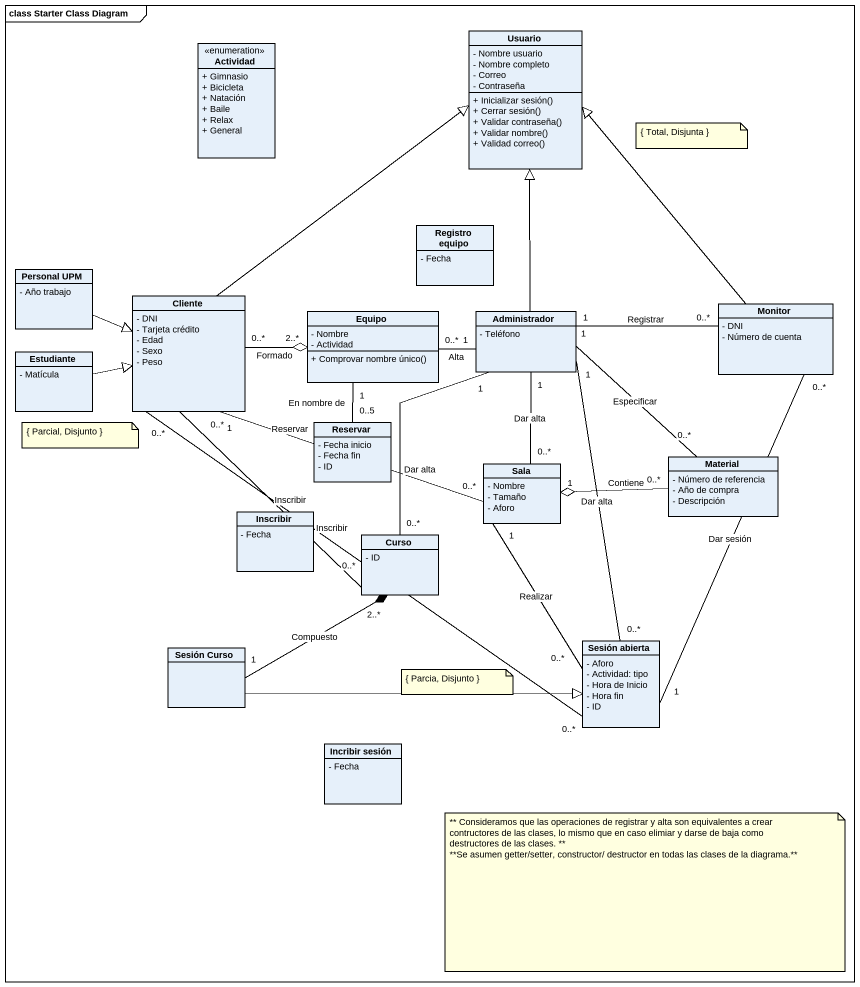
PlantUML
@startuml
mainframe class Starter Class Diagram
hide circle
hide empty members
skinparam classAttributeIconSize 0
enum Actividad {
  + Gimnasio
  + Bicicleta
  + Natación
  + Baile
  + Relax
  + General
}
class Usuario {
  - Nombre usuario
  - Nombre completo
  - Correo
  - Contraseña
  + Inicializar sesión()
  + Cerrar sesión()
  + Validar contraseña()
  + Validar nombre()
  + Validad correo()
}
class "Registro equipo" as Registro_equipo {
  - Fecha
}
class "Personal UPM" as Personal_UPM {
  - Año trabajo
}
class Cliente {
  - DNI
  - Tarjeta crédito
  - Edad
  - Sexo
  - Peso
}
class Equipo {
  - Nombre
  - Actividad
  + Comprovar nombre único()
}
class Administrador {
  - Teléfono
}
class Monitor {
  - DNI
  - Número de cuenta
}
class Estudiante {
  - Matícula
}
class Reservar {
  - Fecha inicio
  - Fecha fin
  - ID
}
class Sala {
  - Nombre
  - Tamaño
  - Aforo
}
class Material {
  - Número de referencia
  - Año de compra
  - Descripción
}
class Inscribir {
  - Fecha
}
class Curso {
  - ID
}
class "Sesión Curso" as Sesión_Curso
class "Sesión abierta" as Sesión_abierta {
  - Aforo
  - Actividad: tipo
  - Hora de Inicio
  - Hora fin
  - ID
}
class "Incribir sesión" as Incribir_sesión {
  - Fecha
}
Personal_UPM -right-|> Cliente
Cliente -up-|> Usuario
Cliente "0..*" -right-o "2..*" Equipo : Formado
Cliente "1" -right- "0..*" Sala : Reservar
Cliente "0..*" -- "0..*" Curso : Inscribir
Cliente "0..*" -- "0..*" Sesión_abierta : Inscribir
Equipo "0..*" -right- "1" Administrador : Alta
Administrador -up-|> Usuario
Administrador "1" -- "0..*" Material : Especificar
Administrador "1" -- "0..*" Curso : Dar alta
Administrador "1" -- "0..*" Sesión_abierta : Dar alta
Monitor -up-|> Usuario
Monitor "0..*" -left- "1" Administrador : Registrar
Monitor "0..*" -- "1" Sesión_abierta : Dar sesión
Estudiante -right-|> Cliente
Reservar "0..5" -up- "1" Equipo : En nombre de
Sala "0..*" -up- "1" Administrador : Dar alta
Sala "1" -- "0..*" Sesión_abierta : Realizar
Material "0..*" -left-o "1" Sala : Contiene
Sesión_Curso "1" -right-* "2..*" Curso : Compuesto
Sesión_Curso -right-|> Sesión_abierta
note as N1
  { Total, Disjunta }
end note
note as N2
  { Parcial, Disjunto }
end note
note as N3
  { Parcia, Disjunto }
end note
note as N4
  ~** Consideramos que las operaciones de registrar y alta son equivalentes a crear contructores de las clases, lo mismo que en caso elimiar y darse de baja como destructores de las clases. ~**
  ~**Se asumen getter/setter, constructor/ destructor en todas las clases de la diagrama.~**
end note
@enduml
